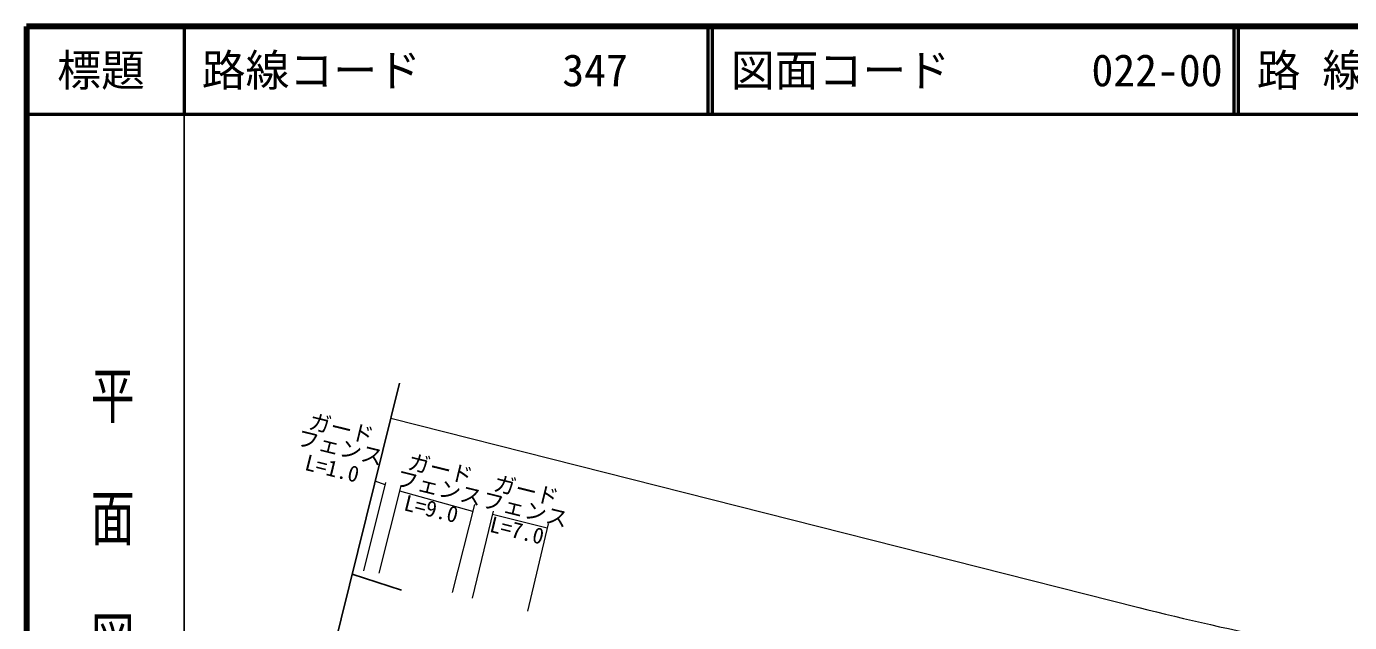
# Model space of a CAD drawing. Units: millimetres at full size, sheet at 1:1000; details may follow other scales. Extents: x 40000 to 680000, y 20000 to 380000.
# Drawn here: x 40000 to 190969, y 311934 to 380000 of the extents above; entities that cross this region are included whole.
import ezdxf
from ezdxf.enums import TextEntityAlignment as Align

# ---------------------------------------------------------------- set-up
doc = ezdxf.new("R2010")
doc.units = ezdxf.units.MM
doc.header["$LTSCALE"] = 1000
for name, color, linetype, lineweight in [('M-BGD', 7, 'Continuous', 25), ('M-BMK-OTRS', 5, 'Continuous', 25), ('M-STR-HTXT', 7, 'Continuous', 13), ('M-TTL', 2, 'Continuous', 140), ('M-TTL-BAND', 7, 'Continuous', 25), ('M-TTL-LINE', 7, 'Continuous', 50)]:
    doc.layers.add(name, color=color, linetype=linetype, lineweight=lineweight)
doc.layers.add('M-TTL-TXT', color=7, linetype='Continuous')
doc.styles.add('@ＭＳ ゴシック', font='')
doc.styles.add('ＭＳ ゴシック', font='')
doc.styles.get('@ＭＳ ゴシック').set_extended_font_data('@MS Gothic')
doc.styles.get('ＭＳ ゴシック').set_extended_font_data('MS Gothic')

msp = doc.modelspace()

# ---------------------------------------------------------------- linework, layer by layer
at = {"layer": 'M-BGD'}
msp.add_line((82792, 315624), (77158, 317443), dxfattribs=at)
at = {"layer": 'M-BMK-OTRS'}
msp.add_line((61669, 255014), (82570, 339255), dxfattribs=at)
at = {"layer": 'M-STR-HTXT'}
for p, q in [((81579, 335260), (166916, 313653)), ((80980, 327909), (78464, 317852)), ((80922, 327678), (79794, 328066)), ((80256, 317575), (82745, 327551)), ((90917, 324615), (82595, 326949)), ((91122, 325424), (88580, 315353)), ((90913, 314728), (93277, 324659)), ((99396, 322717), (93181, 324256)), ((99512, 323215), (97180, 313242))]:
    msp.add_line(p, q, dxfattribs=at)
msp.add_arc((247893, 633471), 329910, 255.79151, 261.62942, dxfattribs=at)
at = {"layer": 'M-TTL'}
for p, q in [((40000, 380000), (40000, 20000)), ((680000, 380000), (40000, 380000))]:
    msp.add_line(p, q, dxfattribs=at)
at = {"layer": 'M-TTL-BAND'}
msp.add_line((58000, 370000), (58000, 20000), dxfattribs=at)
at = {"layer": 'M-TTL-LINE'}
for p, q in [((58000, 380000), (58000, 370000)), ((117750, 380000), (117750, 370000)), ((118250, 380000), (118250, 370000)), ((177750, 380000), (177750, 370000)), ((178250, 380000), (178250, 370000)), ((40000, 370000), (680000, 370000))]:
    msp.add_line(p, q, dxfattribs=at)

# ---------------------------------------------------------------- texts
at = {"layer": 'M-STR-HTXT', "style": 'ＭＳ ゴシック'}
for s, p in [('ガード', (71946, 333568)), ('フェンス', (70586, 331693)), ('L=1.0', (71512, 328847)), ('ガード', (83251, 328962)), ('フェンス', (81890, 327088)), ('ガード', (93037, 326505)), ('L=9.0', (82816, 324241)), ('フェンス', (91677, 324630)), ('L=7.0', (92602, 321784))]:
    msp.add_text(s, height=1833, rotation=346.228, dxfattribs=at).set_placement(p, align=Align.BOTTOM_LEFT)
at = {"layer": 'M-TTL-BAND', "style": '@ＭＳ ゴシック', "width": 1.4}
msp.add_text('平  面  図', height=3666, rotation=270, dxfattribs=at).set_placement((49777, 306475), align=Align.MIDDLE_RIGHT)
at = {"layer": 'M-TTL-TXT', "style": 'ＭＳ ゴシック'}
msp.add_text('標題', height=3666, dxfattribs=at).set_placement((48500, 375000), align=Align.MIDDLE_CENTER)
for s, p in [('路線コード', (60000, 375000)), ('347', (101142, 375000)), ('図面コード', (120380, 375000)), ('022-00', (161521, 375000)), ('路 線 名', (180380, 375000))]:
    msp.add_text(s, height=3666, dxfattribs=at).set_placement(p, align=Align.MIDDLE_LEFT)

doc.saveas('drawing.dxf')
